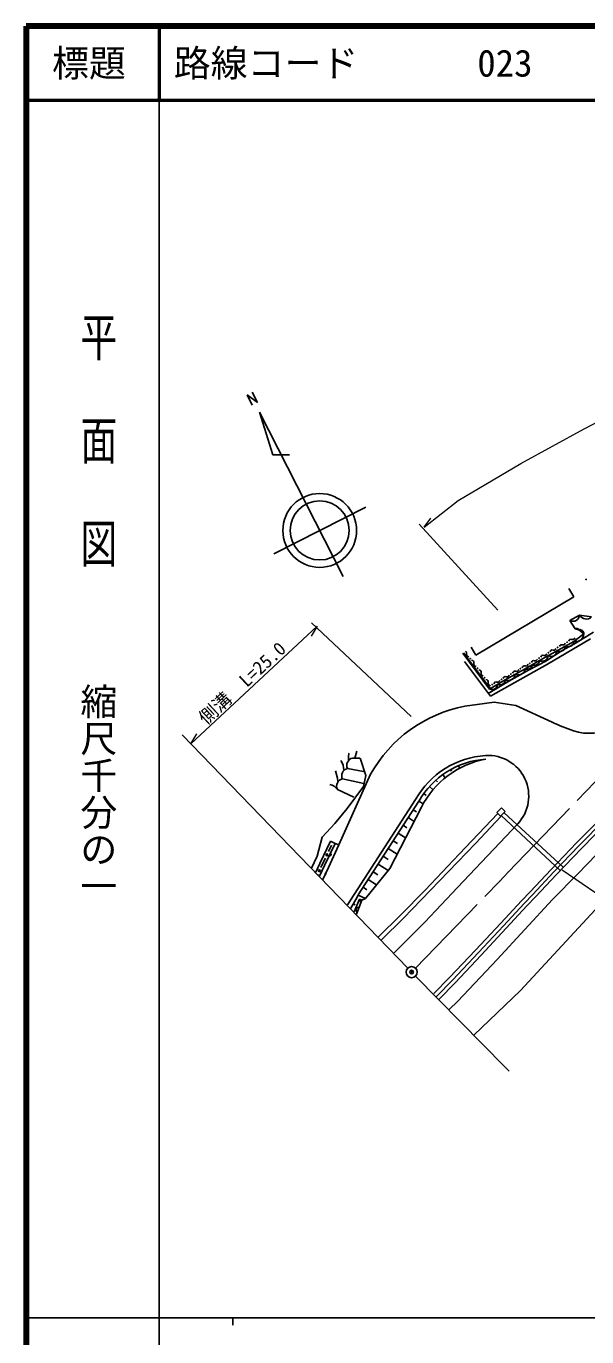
# Model space of a CAD drawing. Units: millimetres, scale not verified. Extents: x 40000 to 680000, y 20000 to 380000.
# Drawn here: x 40000 to 115982, y 202409 to 380000 of the extents above; entities that cross this region are included whole.
import ezdxf
from ezdxf.enums import TextEntityAlignment as Align

# ---------------------------------------------------------------- set-up
doc = ezdxf.new("R2010")
doc.units = ezdxf.units.MM
doc.header["$LTSCALE"] = 1000
doc.header["$PDMODE"] = 32
doc.header["$PDSIZE"] = 500
doc.linetypes.add('CHAIN', pattern=[18.5, 12, -1.5, 3.5, -1.5])
for name, color, linetype, lineweight in [('M-BGD', 7, 'Continuous', 25), ('M-BMK', 2, 'CHAIN', 13), ('M-BMK-OTRS', 5, 'Continuous', 25), ('M-BMK-SRVR', 3, 'Continuous', 25), ('M-STR-HTXT', 7, 'Continuous', 13), ('M-STR-STRC', 7, 'Continuous', 25), ('M-TTL', 2, 'Continuous', 140), ('M-TTL-BAND', 7, 'Continuous', 25), ('M-TTL-LINE', 7, 'Continuous', 50)]:
    doc.layers.add(name, color=color, linetype=linetype, lineweight=lineweight)
doc.layers.add('M-OTRS', color=6, linetype='Continuous')
doc.layers.add('M-TTL-TXT', color=7, linetype='Continuous')
doc.styles.add('@ＭＳ ゴシック', font='')
doc.styles.add('ＭＳ ゴシック', font='')
doc.styles.get('@ＭＳ ゴシック').set_extended_font_data('@MS Gothic')
doc.styles.get('ＭＳ ゴシック').set_extended_font_data('MS Gothic')

msp = doc.modelspace()

# ---------------------------------------------------------------- linework, layer by layer
at = {"layer": 'M-BGD'}
for p, q in [((114217, 302666), (113541, 303800)), ((100950, 294762), (114217, 302666)), ((113699, 299465), (114997, 300208)), ((114997, 300208), (116640, 299949)), ((114390, 298325), (113699, 299465)), ((109571, 294041), (114242, 296640)), ((116505, 297006), (110671, 293542)), ((113596, 296806), (113537, 296668)), ((113686, 296891), (113596, 296806)), ((113805, 296924), (113686, 296891)), ((113954, 296905), (113805, 296924)), ((114103, 296886), (113954, 296905)), ((114222, 296920), (114103, 296886)), ((114311, 297005), (114222, 296920)), ((114242, 296640), (115564, 297646)), ((114371, 297143), (114311, 297005)), ((114888, 298211), (114390, 298325)), ((114526, 296447), (116888, 297911)), ((115564, 297646), (114888, 298211)), ((102811, 290178), (99186, 295033)), ((99186, 295033), (102811, 290178)), ((99266, 295094), (102891, 290237)), ((99648, 295242), (99557, 295315)), ((99699, 295120), (99648, 295242)), ((99699, 294960), (99699, 295120)), ((99699, 294800), (99699, 294960)), ((100289, 295871), (100950, 294762)), ((110488, 294836), (110401, 294753)), ((110416, 293972), (112631, 295390)), ((110546, 294969), (110488, 294836)), ((111057, 295360), (111000, 295227)), ((111144, 295442), (111057, 295360)), ((111259, 295474), (111144, 295442)), ((111403, 295456), (111259, 295474)), ((111547, 295438), (111403, 295456)), ((111662, 295470), (111547, 295438)), ((111749, 295552), (111662, 295470)), ((111806, 295685), (111749, 295552)), ((112318, 296076), (112260, 295943)), ((112405, 296158), (112318, 296076)), ((112520, 296191), (112405, 296158)), ((112664, 296172), (112520, 296191)), ((112631, 295390), (114526, 296447)), ((112808, 296154), (112664, 296172)), ((112923, 296186), (112808, 296154)), ((113009, 296269), (112923, 296186)), ((113067, 296401), (113009, 296269)), ((99408, 293901), (102921, 289195)), ((99750, 294679), (99699, 294800)), ((99853, 294596), (99750, 294679)), ((100006, 294551), (99853, 294596)), ((100521, 294030), (100363, 294076)), ((100627, 293944), (100521, 294030)), ((100680, 293819), (100627, 293944)), ((100680, 293654), (100680, 293819)), ((100680, 293489), (100680, 293654)), ((100733, 293363), (100680, 293489)), ((100838, 293278), (100733, 293363)), ((100997, 293231), (100838, 293278)), ((102921, 289195), (110671, 293542)), ((107275, 293211), (107218, 293078)), ((107362, 293293), (107275, 293211)), ((107477, 293325), (107362, 293293)), ((107621, 293307), (107477, 293325)), ((107618, 292934), (109571, 294041)), ((107765, 293288), (107621, 293307)), ((107880, 293321), (107765, 293288)), ((107966, 293403), (107880, 293321)), ((108024, 293536), (107966, 293403)), ((108095, 292760), (110416, 293972)), ((108536, 293927), (108478, 293794)), ((108623, 294009), (108536, 293927)), ((108738, 294041), (108623, 294009)), ((108882, 294023), (108738, 294041)), ((109025, 294005), (108882, 294023)), ((109141, 294037), (109025, 294005)), ((109227, 294119), (109141, 294037)), ((109285, 294252), (109227, 294119)), ((109797, 294643), (109739, 294510)), ((109883, 294726), (109797, 294643)), ((109998, 294758), (109883, 294726)), ((110142, 294740), (109998, 294758)), ((110286, 294721), (110142, 294740)), ((110401, 294753), (110286, 294721)), ((101496, 292726), (101343, 292771)), ((101599, 292643), (101496, 292726)), ((101650, 292521), (101599, 292643)), ((101650, 292361), (101650, 292521)), ((101650, 292201), (101650, 292361)), ((101702, 292080), (101650, 292201)), ((101804, 291997), (101702, 292080)), ((101958, 291952), (101804, 291997)), ((102473, 291431), (102314, 291477)), ((102578, 291345), (102473, 291431)), ((102631, 291220), (102578, 291345)), ((102629, 289585), (105726, 291435)), ((102811, 290178), (104935, 291430)), ((104199, 291362), (104141, 291229)), ((104711, 291753), (104653, 291620)), ((104797, 291836), (104711, 291753)), ((104912, 291868), (104797, 291836)), ((105056, 291849), (104912, 291868)), ((104935, 291430), (107618, 292934)), ((105200, 291831), (105056, 291849)), ((105315, 291863), (105200, 291831)), ((105402, 291946), (105315, 291863)), ((105460, 292079), (105402, 291946)), ((105726, 291435), (108095, 292760)), ((105989, 292483), (105929, 292345)), ((106078, 292568), (105989, 292483)), ((106198, 292601), (106078, 292568)), ((106346, 292583), (106198, 292601)), ((106495, 292564), (106346, 292583)), ((106614, 292597), (106495, 292564)), ((106704, 292682), (106614, 292597)), ((106764, 292820), (106704, 292682)), ((102623, 289594), (103159, 289901)), ((102631, 291055), (102631, 291220)), ((102631, 290890), (102631, 291055)), ((102684, 290764), (102631, 290890)), ((102790, 290679), (102684, 290764)), ((102948, 290632), (102790, 290679)), ((102891, 290237), (102811, 290178)), ((103450, 291037), (103392, 290904)), ((103536, 291119), (103450, 291037)), ((103652, 291151), (103536, 291119)), ((103795, 291133), (103652, 291151)), ((103939, 291115), (103795, 291133)), ((104054, 291147), (103939, 291115)), ((104141, 291229), (104054, 291147)), ((101127, 288091), (99461, 287860)), ((103439, 288409), (101127, 288091)), ((106356, 287960), (103439, 288409)), ((111307, 285709), (106356, 287960)), ((83675, 280568), (83685, 281064)), ((83685, 281064), (83742, 281453)), ((83742, 281453), (83756, 281503)), ((84229, 280819), (85226, 280806)), ((84536, 280816), (84826, 281772)), ((86031, 278485), (85245, 280808)), ((82077, 278592), (81942, 279078)), ((82705, 280434), (82679, 280518)), ((82942, 279866), (82705, 280434)), ((83025, 279510), (82942, 279866)), ((83046, 279213), (83025, 279510)), ((83548, 279407), (85721, 279003)), ((97507, 279266), (97622, 279060)), ((98596, 279802), (98749, 279443)), ((82202, 278102), (82077, 278592)), ((82249, 277709), (82202, 278102)), ((86671, 278642), (82364, 269053)), ((82867, 277996), (85778, 277386)), ((85723, 276967), (86031, 278485)), ((95524, 277852), (95748, 277601)), ((96480, 278615), (96804, 278159)), ((82186, 276585), (84398, 275553)), ((83481, 273975), (85723, 276967)), ((94219, 275777), (93876, 276023)), ((94653, 276985), (95144, 276542)), ((81853, 271984), (83481, 273975)), ((92768, 275214), (83527, 260949)), ((93204, 274969), (84983, 262276)), ((93564, 274178), (89268, 265878)), ((92458, 273816), (92888, 273538)), ((93204, 274969), (93808, 274629)), ((103786, 273431), (104400, 274088)), ((104297, 272952), (104912, 273610)), ((104400, 274088), (104912, 273610)), ((80123, 270128), (81853, 271984)), ((91099, 271718), (91612, 271386)), ((91779, 272767), (92569, 272255)), ((103915, 273310), (98661, 267785)), ((100878, 269257), (104319, 272932)), ((103786, 273431), (104297, 272952)), ((104407, 273019), (112394, 265613)), ((112788, 266038), (104785, 273425)), ((114604, 269322), (118045, 272834)), ((114963, 268974), (118399, 272481)), ((115322, 268626), (118753, 272128)), ((79445, 267539), (80123, 270128)), ((90420, 270669), (91414, 270025)), ((119765, 270340), (114755, 265138)), ((81247, 269562), (79794, 266556)), ((81877, 269257), (80428, 266259)), ((82364, 269053), (80977, 265983)), ((80981, 268161), (81397, 269023)), ((81877, 269257), (81247, 269562)), ((82364, 269053), (81877, 269257)), ((89060, 268571), (90259, 267794)), ((89740, 269620), (90337, 269233)), ((91120, 259131), (100878, 269257)), ((111174, 265739), (114604, 269322)), ((111535, 265394), (114963, 268974)), ((111897, 265049), (115322, 268626)), ((78684, 265930), (79445, 267539)), ((79794, 266556), (79247, 265350)), ((79955, 266015), (80129, 266399)), ((80129, 266399), (80545, 267261)), ((81065, 267578), (81239, 267938)), ((81115, 267572), (81065, 267578)), ((81094, 267582), (81254, 267913)), ((81162, 267576), (81115, 267572)), ((81272, 267896), (81119, 267579)), ((81144, 267576), (81290, 267878)), ((81215, 267594), (81162, 267576)), ((81301, 267846), (81176, 267587)), ((81208, 267598), (81313, 267814)), ((81254, 267620), (81215, 267594)), ((81239, 267938), (81276, 267903)), ((81317, 267768), (81247, 267623)), ((81290, 267656), (81254, 267620)), ((81276, 267903), (81301, 267864)), ((81318, 267714), (81290, 267656)), ((81301, 267864), (81320, 267811)), ((81324, 267764), (81318, 267714)), ((81320, 267811), (81324, 267764)), ((87701, 266473), (89045, 265602)), ((88381, 267522), (89062, 267081)), ((98661, 267785), (94059, 262929)), ((79524, 265065), (79542, 265104)), ((79772, 264811), (80428, 266259)), ((80977, 265983), (80214, 264356)), ((80515, 265145), (80517, 265171)), ((80517, 265122), (80515, 265145)), ((80517, 265171), (80530, 265200)), ((80527, 265096), (80517, 265122)), ((80518, 265144), (80551, 265217)), ((80570, 265230), (80521, 265121)), ((80527, 265105), (80586, 265236)), ((80541, 265077), (80527, 265096)), ((80530, 265200), (80548, 265218)), ((80602, 265242), (80533, 265089)), ((80559, 265059), (80541, 265077)), ((80542, 265080), (80615, 265241)), ((80548, 265218), (80567, 265232)), ((80627, 265239), (80551, 265072)), ((80642, 265242), (80559, 265059)), ((80567, 265232), (80593, 265242)), ((80593, 265242), (80616, 265244)), ((80616, 265244), (80642, 265242)), ((85971, 261793), (89268, 265878)), ((87022, 265423), (87678, 264999)), ((108292, 262704), (111174, 265739)), ((108657, 262362), (111535, 265394)), ((109022, 262021), (111897, 265049)), ((114755, 265138), (111339, 261669)), ((85662, 263325), (86184, 262987)), ((86342, 264374), (87466, 263646)), ((94059, 262929), (90752, 259538)), ((106975, 249348), (119929, 263285)), ((84686, 261663), (83993, 260470)), ((84344, 261074), (84608, 260921)), ((85174, 261724), (84437, 260014)), ((84686, 261663), (84981, 262272)), ((84763, 259678), (85492, 261579)), ((84981, 262272), (85971, 261793)), ((84981, 262272), (85971, 261793)), ((85492, 261579), (85174, 261724)), ((85364, 261245), (85174, 261724)), ((85492, 261579), (85971, 261793)), ((111339, 261669), (103842, 253530)), ((104333, 258445), (107137, 261471)), ((104699, 258105), (107504, 261131)), ((107137, 261471), (108292, 262704)), ((107502, 261129), (108657, 262362)), ((107867, 260787), (109022, 262021)), ((85128, 260629), (84614, 260425)), ((84836, 259868), (84614, 260425)), ((90752, 259538), (87766, 256591)), ((105065, 257764), (107871, 260791)), ((88149, 256196), (91120, 259131)), ((100903, 254776), (104333, 258445)), ((101293, 254462), (104699, 258105)), ((101659, 254121), (105065, 257764)), ((97390, 251102), (100903, 254776)), ((97773, 250725), (101293, 254462)), ((98134, 250379), (101659, 254121)), ((103842, 253530), (98492, 247866)), ((95228, 248917), (97390, 251102)), ((95618, 248516), (97773, 250725)), ((95967, 248157), (98134, 250379)), ((100690, 243300), (106975, 249348)), ((98492, 247866), (97338, 246747))]:
    msp.add_line(p, q, dxfattribs=at)
for centre, radius in [((115886, 305035), 35), ((110779, 295095), 29), ((112026, 295815), 29), ((113301, 296534), 30), ((100180, 294310), 33), ((101169, 293004), 32), ((108252, 293667), 29), ((109516, 294381), 29), ((102134, 291715), 33), ((104423, 291492), 29), ((105697, 292211), 30), ((106989, 292953), 29), ((103159, 290778), 29), ((80766, 267710), 125), ((79742, 265561), 125)]:
    msp.add_circle(centre, radius, dxfattribs=at)
for centre, radius, start, end in [((114105, 300269), 901, 243.64331, 355.92871), ((115919, 300730), 1064, 209.6637, 312.43237), ((114608, 298098), 308, 20.91357, 133.19873), ((113439, 296703), 804, 242.95349, 355.24609), ((114505, 297667), 1063, 255.84253, 358.68811), ((115036, 297699), 530, 354.00024, 106.26685), ((111112, 295405), 804, 242.95349, 355.24353), ((112270, 296051), 804, 242.95349, 355.24353), ((107923, 293542), 676, 243.39551, 355.68457), ((108892, 294091), 676, 243.39453, 355.68018), ((109938, 294765), 804, 242.9541, 355.24353), ((104193, 291473), 742, 244.38672, 356.67456), ((105339, 292281), 939, 244.29687, 354.23767), ((106686, 293024), 939, 244.30005, 354.23218), ((103136, 290850), 742, 244.38989, 356.67664), ((103013, 269449), 18750, 100.92261, 150.64148), ((120624, 303969), 20500, 242.96802, 251.65173), ((116213, 290681), 6500, 251.65173, 300.73169), ((84425, 279857), 980, 101.10803, 207.37402), ((103013, 269449), 11750, 93.62817, 150.64148), ((103013, 269449), 11250, 93.62817, 150.64148), ((104535, 268555), 12332, 100.47729, 152.86914), ((102614, 275685), 5500, 316.91394, 93.62817), ((83742, 278443), 980, 101.11389, 207.37402), ((80857, 275626), 1634, 35.98999, 79.25806), ((83054, 277040), 980, 101.11389, 207.37402)]:
    msp.add_arc(centre, radius, start, end, dxfattribs=at)
at = {"layer": 'M-BMK'}
for p, q in [((105318, 265377), (118819, 279381)), ((104182, 264162), (105318, 265377)), ((92762, 252359), (104182, 264162))]:
    msp.add_line(p, q, dxfattribs=at)
for centre in [(105369, 265431), (104216, 264198)]:
    msp.add_circle(centre, 15, dxfattribs=at)
at = {"layer": 'M-BMK-OTRS'}
for p, q in [((61132, 283979), (91719, 252359)), ((92766, 251285), (104903, 238961)), ((104903, 238961), (105443, 238412))]:
    msp.add_line(p, q, dxfattribs=at)
at = {"layer": 'M-BMK-SRVR'}
for p, q in [((71350, 329030), (70639, 330407)), ((70634, 328670), (69933, 330045)), ((69933, 330045), (71350, 329030)), ((71613, 327709), (73446, 321909)), ((71613, 327709), (82963, 305434)), ((73446, 321909), (75682, 321926)), ((86022, 314849), (73548, 308493))]:
    msp.add_line(p, q, dxfattribs=at)
for centre, radius in [((79785, 311671), 5000), ((79785, 311671), 4000), ((92240, 251820), 750), ((92240, 251820), 30)]:
    msp.add_circle(centre, radius, dxfattribs=at)
at = {"layer": 'M-OTRS'}
msp.add_point((92240, 251820), dxfattribs=at)
at = {"layer": 'M-STR-HTXT'}
for p, q in [((93923, 312097), (98563, 315749)), ((93923, 312097), (94842, 313354)), ((103939, 300860), (93279, 312545)), ((62306, 282771), (79416, 298682)), ((79416, 298682), (78604, 297353)), ((92160, 286464), (78680, 299151)), ((62306, 282771), (63118, 284100)), ((112635, 265697), (123909, 257954))]:
    msp.add_line(p, q, dxfattribs=at)
msp.add_lwpolyline([(98563, 315749), (107054, 320724), (115645, 325462), (119204, 327274), (122802, 328990), (126005, 330408), (129324, 331765), (133055, 333171), (136825, 334483), (146194, 337390), (155678, 340025), (158582, 340808)], dxfattribs=at)
at = {"layer": 'M-STR-STRC'}
for p, q in [((106631, 271928), (98473, 263283)), ((98473, 263283), (94018, 258584)), ((94018, 258584), (89869, 254434))]:
    msp.add_line(p, q, dxfattribs=at)
at = {"layer": 'M-TTL'}
for p, q in [((40000, 380000), (40000, 20000)), ((680000, 380000), (40000, 380000))]:
    msp.add_line(p, q, dxfattribs=at)
at = {"layer": 'M-TTL-BAND'}
for p, q in [((58000, 370000), (58000, 20000)), ((40000, 205000), (579000, 205000)), ((68000, 205000), (68000, 204000))]:
    msp.add_line(p, q, dxfattribs=at)
at = {"layer": 'M-TTL-LINE'}
for p, q in [((58000, 380000), (58000, 370000)), ((40000, 370000), (680000, 370000))]:
    msp.add_line(p, q, dxfattribs=at)

# ---------------------------------------------------------------- texts
at = {"layer": 'M-STR-HTXT', "style": 'ＭＳ ゴシック'}
msp.add_text('側溝\u3000L=25.0', height=1833, rotation=42.8, dxfattribs=at).set_placement((64763, 284814), align=Align.BOTTOM_LEFT)
at = {"layer": 'M-TTL-BAND', "style": '@ＭＳ ゴシック', "width": 1.4}
msp.add_text('平  面  図', height=3666, rotation=270, dxfattribs=at).set_placement((49777, 306475), align=Align.MIDDLE_RIGHT)
at = {"layer": 'M-TTL-BAND', "style": '@ＭＳ ゴシック'}
msp.add_text('縮尺千分の一', height=3666, rotation=270, dxfattribs=at).set_placement((49777, 261030), align=Align.MIDDLE_RIGHT)
at = {"layer": 'M-TTL-TXT', "style": 'ＭＳ ゴシック'}
msp.add_text('標題', height=3666, dxfattribs=at).set_placement((48500, 375000), align=Align.MIDDLE_CENTER)
for s, p in [('路線コード', (60000, 375000)), ('023', (101142, 375000)), ('023', (101142, 375000))]:
    msp.add_text(s, height=3666, dxfattribs=at).set_placement(p, align=Align.MIDDLE_LEFT)

doc.saveas('drawing.dxf')
